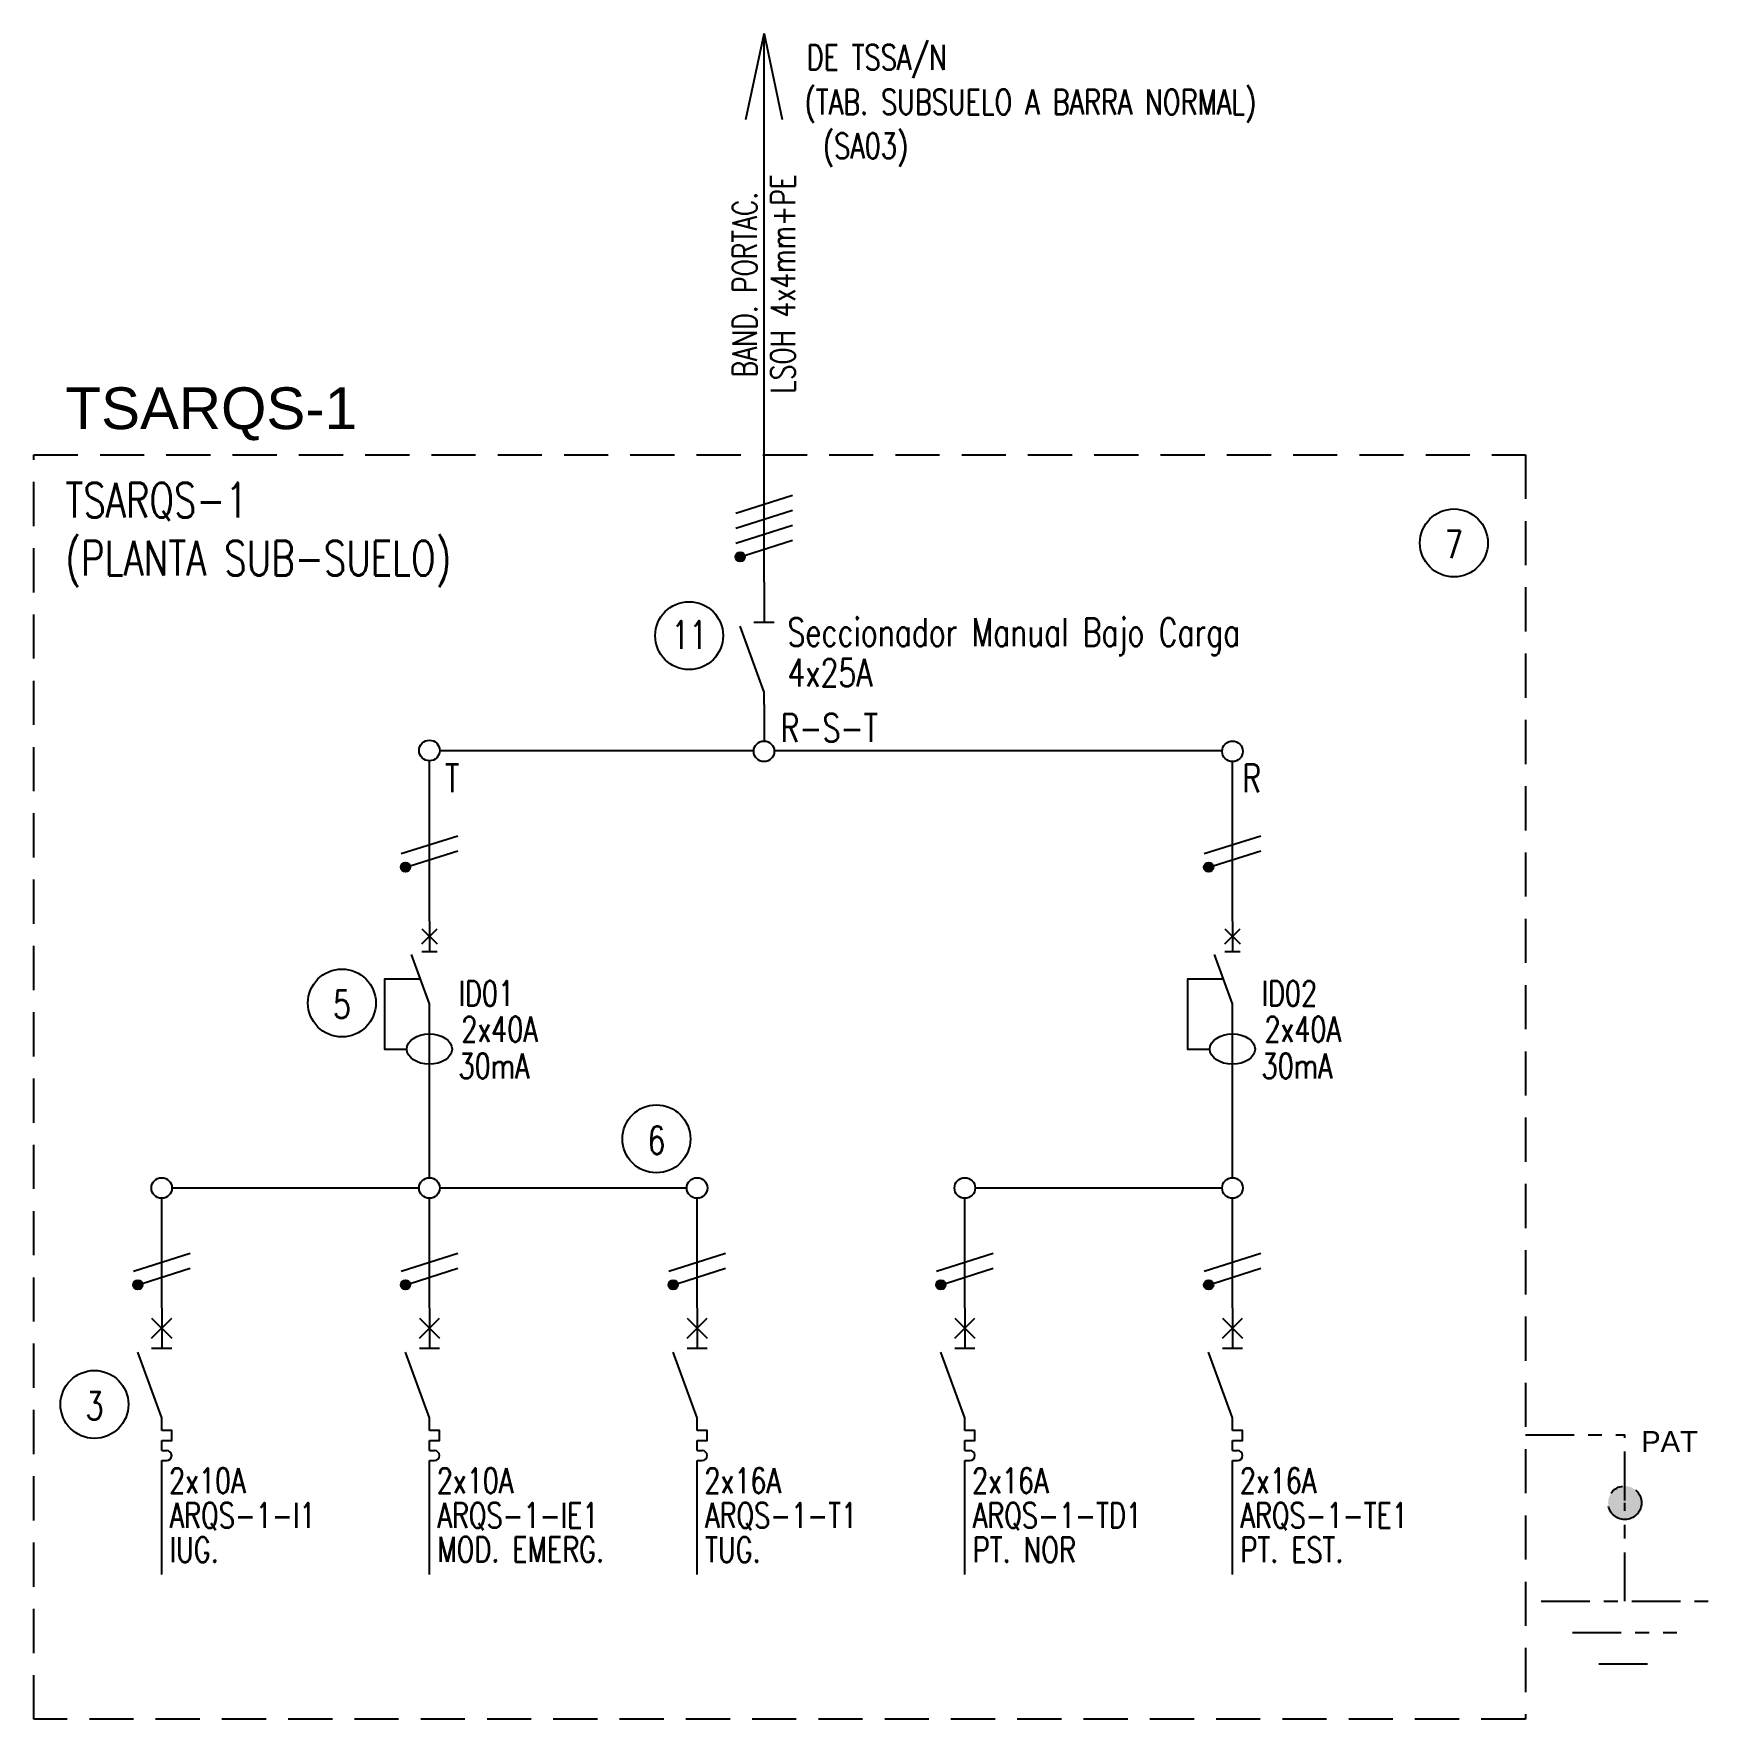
# Model space of a CAD drawing. Extents: x 3630.1 to 3642.1, y 1285.6 to 1297.7.
import ezdxf
from ezdxf.enums import TextEntityAlignment as Align

# ---------------------------------------------------------------- set-up
doc = ezdxf.new("R2010")
doc.units = 0
doc.linetypes.add('OCJ-ESQUEMAS UNIFILARES-CORREGIDOS IDO-REV.br$0$DASHED', pattern=[19.05, 12.7, -6.35])
doc.linetypes.add('OCJ-ESQUEMAS UNIFILARES-CORREGIDOS IDO-REV.br$0$EJE_5', pattern=[7.1, 5, -1, 0.1, -1])
for name, color, linetype in [('OCJ-ESQUEMAS UNIFILARES-CORREGIDOS IDO-REV.br$0$00-IE-CABLES', 10, 'Continuous'), ('OCJ-ESQUEMAS UNIFILARES-CORREGIDOS IDO-REV.br$0$01-ELE-APARATOS', 170, 'Continuous'), ('OCJ-ESQUEMAS UNIFILARES-CORREGIDOS IDO-REV.br$0$ELECTRIC', 4, 'Continuous'), ('OCJ-ESQUEMAS UNIFILARES-CORREGIDOS IDO-REV.br$0$PAT', 80, 'Continuous'), ('OCJ-ESQUEMAS UNIFILARES-CORREGIDOS IDO-REV.br$0$TEXTO', 7, 'Continuous')]:
    doc.layers.add(name, color=color, linetype=linetype)
doc.styles.add('OCJ-ESQUEMAS UNIFILARES-CORREGIDOS IDO-REV.br$0$ARIAL', font='Arial.ttf', dxfattribs={"height": 0.2})
doc.styles.add('OCJ-ESQUEMAS UNIFILARES-CORREGIDOS IDO-REV.br$0$Electricidad', font='ROMANS.SHX', dxfattribs={"width": 0.75, "height": 0.175})

# ---------------------------------------------------------------- blocks, each defined once
blk = doc.blocks.new('OCJ-ESQUEMAS UNIFILARES-CORREGIDOS IDO-REV.br$0$Unif-Interruptor-Term')
for p, q in [((0, -1.013), (0.045, -1.013)), ((0, -1.103), (0.045, -1.103))]:
    blk.add_line(p, q)
for points in [[(-0.09, 0.177), (0.09, -0.003)], [(-0.09, -0.003), (0.09, 0.177)], [(0, 0.267), (0, -0.093)], [(0, -0.72), (-0.215, -0.128)], [(-0.09, -0.093), (0.09, -0.093)], [(0, -0.833), (0, -0.72)], [(0, -0.923), (0.09, -0.923), (0.09, -0.833), (0, -0.833)], [(0, -1.013), (0, -0.923)], [(0, -1.215), (0, -1.103)]]:
    blk.add_lwpolyline(points)
blk.add_arc((0.045, -1.058), 0.045, 270, 90)
blk = doc.blocks.new('OCJ-ESQUEMAS UNIFILARES-CORREGIDOS IDO-REV.br$0$Unif-Interruptor-Dif')
for points in [[(0, 0.177), (0, -0.093)], [(-0.068, 0.11), (0.068, -0.025)], [(-0.068, -0.025), (0.068, 0.11)], [(0, -0.565), (-0.162, -0.121)], [(-0.068, -0.093), (0.068, -0.093)], [(-0.081, -0.343), (-0.405, -0.343), (-0.405, -0.97), (-0.202, -0.97)], [(0, -1.308), (0, -0.565)]]:
    blk.add_lwpolyline(points)
blk.add_ellipse((0, -0.97), major_axis=(0.203, 0), ratio=0.670814)
blk = doc.blocks.new('OCJ-ESQUEMAS UNIFILARES-CORREGIDOS IDO-REV.br$0$A$C7AFF483F')
for points in [[(0, 0.88), (0, 0.592)], [(0, 0.09), (-0.172, 0.564)], [(-0.072, 0.592), (0.072, 0.592)], [(0, 0), (0, 0.09)]]:
    blk.add_lwpolyline(points)

msp = doc.modelspace()

# ---------------------------------------------------------------- hatches: boundary and pattern name
at = {"layer": 'OCJ-ESQUEMAS UNIFILARES-CORREGIDOS IDO-REV.br$0$00-IE-CABLES'}
for points in [[(3635.144, 1293.96, 1), (3635.198, 1294, 1)], [(3632.739, 1291.729, 1), (3632.794, 1291.769, 1)], [(3638.509, 1291.729, 1), (3638.564, 1291.769, 1)], [(3630.816, 1288.729, 1), (3630.87, 1288.769, 1)], [(3632.739, 1288.729, 1), (3632.794, 1288.769, 1)], [(3634.663, 1288.729, 1), (3634.717, 1288.769, 1)], [(3636.586, 1288.729, 1), (3636.641, 1288.769, 1)], [(3638.509, 1288.729, 1), (3638.564, 1288.769, 1)]]:
    msp.add_hatch(color=256, dxfattribs=at).paths.add_polyline_path(points)
at = {"layer": 'OCJ-ESQUEMAS UNIFILARES-CORREGIDOS IDO-REV.br$0$PAT', "linetype": 'OCJ-ESQUEMAS UNIFILARES-CORREGIDOS IDO-REV.br$0$EJE_5', "ltscale": 0.07}
h = msp.add_hatch(color=256, dxfattribs=at)
h.paths.add_polyline_path([(3641.647, 1287.184), (3641.407, 1287.184, -1)])
h.paths.add_polyline_path([(3641.407, 1287.184), (3641.527, 1287.184), (3641.527, 1287.064, -0.414214)])
h.paths.add_polyline_path([(3641.527, 1287.184), (3641.647, 1287.184, -0.414214), (3641.527, 1287.064)])

# ---------------------------------------------------------------- linework, layer by layer
at = {"layer": 'OCJ-ESQUEMAS UNIFILARES-CORREGIDOS IDO-REV.br$0$00-IE-CABLES'}
for p, q in [((3635.342, 1293.798), (3635.342, 1297.737)), ((3635.342, 1292.918), (3635.342, 1292.657)), ((3633.012, 1292.588), (3635.268, 1292.588)), ((3635.416, 1292.588), (3638.634, 1292.588)), ((3632.938, 1291.361), (3632.938, 1292.514)), ((3638.708, 1291.361), (3638.708, 1292.508)), ((3632.938, 1289.519), (3632.938, 1290.321)), ((3638.708, 1289.519), (3638.708, 1290.321)), ((3631.088, 1289.445), (3632.864, 1289.445)), ((3633.012, 1289.445), (3634.787, 1289.445)), ((3636.859, 1289.445), (3638.634, 1289.445)), ((3631.014, 1288.583), (3631.014, 1289.371)), ((3632.938, 1288.583), (3632.938, 1289.371)), ((3634.861, 1288.583), (3634.861, 1289.371)), ((3636.785, 1288.583), (3636.785, 1289.371)), ((3638.708, 1288.583), (3638.708, 1289.371)), ((3631.014, 1286.668), (3631.014, 1287.47)), ((3632.938, 1286.668), (3632.938, 1287.47)), ((3634.861, 1286.668), (3634.861, 1287.47)), ((3636.785, 1286.668), (3636.785, 1287.47)), ((3638.708, 1286.668), (3638.708, 1287.47))]:
    msp.add_line(p, q, dxfattribs=at)
for points in [[(3635.211, 1297.12), (3635.342, 1297.737), (3635.473, 1297.12)], [(3635.139, 1294.294), (3635.546, 1294.423)], [(3635.139, 1294.186), (3635.546, 1294.315)], [(3635.139, 1294.078), (3635.546, 1294.207)], [(3635.203, 1293.99), (3635.546, 1294.099)], [(3632.734, 1291.847), (3633.141, 1291.975)], [(3638.505, 1291.847), (3638.912, 1291.975)], [(3632.799, 1291.759), (3633.141, 1291.867)], [(3638.569, 1291.759), (3638.912, 1291.867)], [(3630.811, 1288.847), (3631.218, 1288.976)], [(3632.734, 1288.847), (3633.141, 1288.976)], [(3634.658, 1288.847), (3635.065, 1288.976)], [(3636.581, 1288.847), (3636.988, 1288.976)], [(3638.505, 1288.847), (3638.912, 1288.976)], [(3630.875, 1288.759), (3631.218, 1288.868)], [(3632.799, 1288.759), (3633.141, 1288.868)], [(3634.722, 1288.759), (3635.065, 1288.868)], [(3636.645, 1288.759), (3636.988, 1288.868)], [(3638.569, 1288.759), (3638.912, 1288.868)]]:
    msp.add_lwpolyline(points, dxfattribs=at)
for centre, radius in [((3635.171, 1293.98), 0.0338), ((3632.938, 1292.588), 0.0741), ((3635.342, 1292.582), 0.0741), ((3638.708, 1292.582), 0.0741), ((3632.766, 1291.749), 0.0338), ((3638.537, 1291.749), 0.0338), ((3631.014, 1289.445), 0.0741), ((3632.938, 1289.445), 0.0741), ((3632.938, 1289.445), 0.0741), ((3634.861, 1289.445), 0.0741), ((3636.785, 1289.445), 0.0741), ((3636.785, 1289.445), 0.0741), ((3638.708, 1289.445), 0.0741), ((3630.843, 1288.749), 0.0338), ((3632.766, 1288.749), 0.0338), ((3634.69, 1288.749), 0.0338), ((3636.613, 1288.749), 0.0338), ((3638.537, 1288.749), 0.0338)]:
    msp.add_circle(centre, radius, dxfattribs=at)
at = {"layer": 'OCJ-ESQUEMAS UNIFILARES-CORREGIDOS IDO-REV.br$0$ELECTRIC', "linetype": 'OCJ-ESQUEMAS UNIFILARES-CORREGIDOS IDO-REV.br$0$DASHED', "ltscale": 0.025}
msp.add_lwpolyline([(3630.095, 1294.713), (3640.813, 1294.713), (3640.813, 1285.628), (3630.095, 1285.628)], close=True, dxfattribs=at)
at = {"layer": 'OCJ-ESQUEMAS UNIFILARES-CORREGIDOS IDO-REV.br$0$PAT', "linetype": 'OCJ-ESQUEMAS UNIFILARES-CORREGIDOS IDO-REV.br$0$EJE_5', "ltscale": 0.07}
for p, q in [((3640.813, 1287.671), (3641.527, 1287.671)), ((3641.527, 1287.201), (3641.527, 1287.671)), ((3641.527, 1286.476), (3641.527, 1287.184)), ((3640.927, 1286.476), (3642.127, 1286.476)), ((3641.152, 1286.251), (3641.902, 1286.251)), ((3641.34, 1286.026), (3641.715, 1286.026))]:
    msp.add_line(p, q, dxfattribs=at)
msp.add_circle((3641.527, 1287.184), 0.12, dxfattribs=at)
msp.add_circle((3641.527, 1287.184), 0.12, dxfattribs=at)
at = {"layer": 'OCJ-ESQUEMAS UNIFILARES-CORREGIDOS IDO-REV.br$0$TEXTO'}
for centre in [(3640.299, 1294.079), (3634.804, 1293.413), (3632.309, 1290.774), (3634.569, 1289.798), (3630.531, 1287.89)]:
    msp.add_circle(centre, 0.244, dxfattribs=at)

# ---------------------------------------------------------------- block references
at = {"layer": 'OCJ-ESQUEMAS UNIFILARES-CORREGIDOS IDO-REV.br$0$01-ELE-APARATOS'}
msp.add_blockref('OCJ-ESQUEMAS UNIFILARES-CORREGIDOS IDO-REV.br$0$A$C7AFF483F', (3635.342, 1292.918), dxfattribs=at)
at = {"layer": 'OCJ-ESQUEMAS UNIFILARES-CORREGIDOS IDO-REV.br$0$01-ELE-APARATOS', "xscale": 0.7999999999999546, "yscale": 0.7999999999999546, "zscale": 0.7999999999999546}
for name, p in [('OCJ-ESQUEMAS UNIFILARES-CORREGIDOS IDO-REV.br$0$Unif-Interruptor-Dif', (3632.938, 1291.219)), ('OCJ-ESQUEMAS UNIFILARES-CORREGIDOS IDO-REV.br$0$Unif-Interruptor-Dif', (3638.708, 1291.219)), ('OCJ-ESQUEMAS UNIFILARES-CORREGIDOS IDO-REV.br$0$Unif-Interruptor-Term', (3631.014, 1288.369)), ('OCJ-ESQUEMAS UNIFILARES-CORREGIDOS IDO-REV.br$0$Unif-Interruptor-Term', (3632.938, 1288.369)), ('OCJ-ESQUEMAS UNIFILARES-CORREGIDOS IDO-REV.br$0$Unif-Interruptor-Term', (3634.861, 1288.369)), ('OCJ-ESQUEMAS UNIFILARES-CORREGIDOS IDO-REV.br$0$Unif-Interruptor-Term', (3636.785, 1288.369)), ('OCJ-ESQUEMAS UNIFILARES-CORREGIDOS IDO-REV.br$0$Unif-Interruptor-Term', (3638.708, 1288.369))]:
    msp.add_blockref(name, p, dxfattribs=at)

# ---------------------------------------------------------------- texts
at = {"layer": 'OCJ-ESQUEMAS UNIFILARES-CORREGIDOS IDO-REV.br$0$TEXTO', "style": 'OCJ-ESQUEMAS UNIFILARES-CORREGIDOS IDO-REV.br$0$Electricidad', "width": 0.75}
for s, height, p in [('DE TSSA/N', 0.18, (3635.648, 1297.478)), ('(TAB. SUBSUELO A BARRA NORMAL)', 0.18, (3635.633, 1297.157)), ('(SA03)', 0.18, (3635.765, 1296.842)), ('TSARQS-1', 0.25, (3630.323, 1294.262)), ('(PLANTA SUB-SUELO)', 0.25, (3630.323, 1293.845)), ('7', 0.2, (3640.235, 1293.969)), ('11', 0.2, (3634.676, 1293.319)), ('Seccionador Manual Bajo Carga', 0.2, (3635.51, 1293.338)), ('4x25A', 0.2, (3635.51, 1293.047)), ('R-S-T', 0.2, (3635.46, 1292.651)), ('T', 0.2, (3633.05, 1292.289)), ('R', 0.2, (3638.778, 1292.289)), ('5', 0.2, (3632.245, 1290.664)), ('ID01', 0.18, (3633.147, 1290.753)), ('ID02', 0.18, (3638.917, 1290.753)), ('2x40A', 0.18, (3633.167, 1290.496)), ('2x40A', 0.18, (3638.938, 1290.496)), ('30mA', 0.18, (3633.147, 1290.232)), ('30mA', 0.18, (3638.917, 1290.232)), ('6', 0.2, (3634.505, 1289.688)), ('3', 0.2, (3630.467, 1287.78)), ('2x10A', 0.18, (3631.067, 1287.253)), ('2x10A', 0.18, (3632.991, 1287.253)), ('2x16A', 0.18, (3634.914, 1287.253)), ('2x16A', 0.18, (3636.837, 1287.253)), ('2x16A', 0.18, (3638.761, 1287.253)), ('ARQS-1-I1', 0.18, (3631.071, 1287.004)), ('ARQS-1-IE1', 0.18, (3632.995, 1287.004)), ('ARQS-1-T1', 0.18, (3634.918, 1287.004)), ('ARQS-1-TD1', 0.18, (3636.842, 1287.004)), ('ARQS-1-TE1', 0.18, (3638.765, 1287.004)), ('IUG.', 0.18, (3631.071, 1286.756)), ('MOD. EMERG.', 0.18, (3632.995, 1286.759)), ('TUG.', 0.18, (3634.918, 1286.756)), ('PT. NOR', 0.18, (3636.842, 1286.756)), ('PT. EST.', 0.18, (3638.765, 1286.756))]:
    msp.add_text(s, height=height, dxfattribs=at).set_placement(p)
for s, p in [('LSOH 4x4mm+PE', (3635.565, 1295.94)), ('BAND. PORTAC.', (3635.291, 1295.935))]:
    msp.add_text(s, height=0.175, rotation=90, dxfattribs=at).set_placement(p, align=Align.CENTER)
at = {"layer": 'OCJ-ESQUEMAS UNIFILARES-CORREGIDOS IDO-REV.br$0$TEXTO', "style": 'OCJ-ESQUEMAS UNIFILARES-CORREGIDOS IDO-REV.br$0$ARIAL'}
for s, height, p in [('TSARQS-1', 0.3, (3630.323, 1294.897)), ('PAT', 0.15, (3641.645, 1287.549))]:
    msp.add_text(s, height=height, dxfattribs=at).set_placement(p)

doc.saveas('drawing.dxf')
